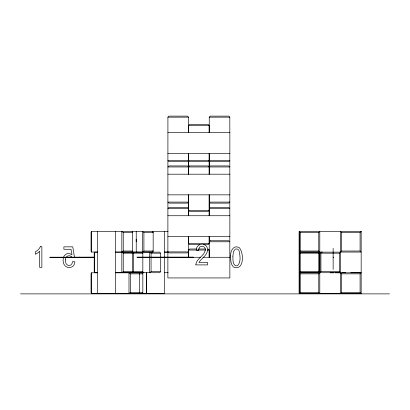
<?xml version="1.0" encoding="UTF-8"?>
<svg xmlns="http://www.w3.org/2000/svg" width="410" height="410" viewBox="0 0 410 410"><rect width="100%" height="100%" fill="white"/><g stroke="black" fill="none" stroke-linecap="round" stroke-linejoin="round"><path stroke-width="0.61" d="M168.074 231.481L91.415 231.481L91.04 232.516L91.04 251.028L91.415 252.058L97.703 252.058M97.641 252.145L94.592 252.145L94.213 253.175L94.213 271.686L94.592 272.722L97.641 272.722M97.703 272.804L91.415 272.804L91.04 273.839L91.04 292.351L91.415 293.381L164.436 293.422L164.436 231.44M132.123 252.058L132.502 251.028L132.502 232.516L132.123 231.481M132.123 272.722L132.502 271.686L132.502 253.175L132.123 252.145M142.454 272.722L142.834 271.686L142.834 253.175L142.454 252.145M135.551 252.058L152.786 252.058L153.166 251.028L153.166 232.516L152.786 231.481L152.786 232.69M142.454 293.381L142.834 292.351L142.834 273.839L142.454 272.804L115.574 272.804M115.574 252.145L159.941 252.145L160.32 253.175L160.32 271.686L159.941 272.722L115.574 272.722M94.725 257.413L49.969 257.275L94.725 257.142M50.04 257.413L50.04 257.142M136.858 257.142L193.038 257.142L193.038 257.413L137.499 257.413M193.038 257.413L193.038 257.142M202.919 257.275L229.861 257.275L229.861 277.939L167.874 277.939L167.915 117.157L168.951 116.122L187.462 116.122L188.498 117.157L188.498 132.65M188.579 132.65L188.579 125.419L189.61 124.389L208.126 124.389L209.156 125.419L209.156 132.65M209.238 132.65L209.238 117.157L210.274 116.122L228.785 116.122L229.82 117.157L229.82 132.65M209.156 153.314L209.156 160.546L208.126 161.576L189.61 161.576L188.579 160.546L188.579 153.314M209.238 166.962L210.274 165.927L228.785 165.927L229.82 166.962L209.238 166.962L209.238 174.194M209.238 208.505L210.274 207.47L228.785 207.47L229.82 208.505L209.238 208.505L209.238 215.737M188.579 257.275L188.579 250.044L189.61 249.013L196.636 249.013M209.156 236.396L209.156 243.627L208.126 244.662L203.657 244.662M299.223 252.058L300.253 251.028L318.765 251.028L319.8 252.058L299.223 252.058L299.223 231.481L300.253 232.516L318.765 232.516L319.8 231.481L319.8 252.058M299.223 272.722L300.253 271.686L318.765 271.686L319.8 272.722L299.223 272.722L299.223 252.145L319.8 252.145L319.8 272.722M318.765 271.686L318.765 253.175L319.8 252.145M299.223 272.804L300.253 273.839L300.253 292.351L299.223 293.381L299.223 272.804L319.8 272.804L319.8 293.381L318.765 292.351L318.765 273.839L319.8 272.804M319.882 272.722L320.917 271.686L339.429 271.686L340.459 272.722L319.882 272.722L319.882 252.145L340.459 252.145L340.459 272.722M339.429 271.686L339.429 253.175L340.459 252.145M340.541 252.058L341.576 251.028L360.088 251.028L361.123 252.058L340.541 252.058L340.541 231.481L341.576 232.516L360.088 232.516L361.123 231.481M361.123 293.381L360.088 292.351L341.576 292.351L340.541 293.381L340.541 272.804L361.123 272.804L360.088 273.839L341.576 273.839L340.541 272.804M132.502 251.028L123.246 251.028L121.837 252.058L121.837 231.481L123.246 232.516L132.502 232.516M153.166 251.028L143.91 251.028L142.495 252.058L142.495 231.481L143.91 232.516L153.166 232.516M132.502 271.686L123.246 271.686L121.837 272.722L121.837 252.145L123.246 253.175L132.502 253.175M132.169 272.722L133.578 271.686L142.834 271.686M160.32 271.686L151.064 271.686L149.655 272.722L149.655 252.145L151.064 253.175L160.32 253.175M142.834 292.351L130.406 292.351L128.991 293.381L128.991 272.804L130.406 273.839L142.834 273.839M167.915 117.157L188.498 117.157M209.238 117.157L229.82 117.157M188.579 125.419L209.156 125.419M167.874 132.65L229.861 132.65L229.861 153.314L167.874 153.314M188.579 160.546L209.156 160.546M188.498 166.962L167.915 166.962L168.951 165.927L187.462 165.927L188.498 166.962L188.498 174.194M167.874 174.194L229.861 174.194L229.861 194.852L167.874 194.852M188.498 208.505L167.915 208.505L168.951 207.47L187.462 207.47L188.498 208.505L188.498 215.737M167.874 215.737L229.861 215.737L229.861 236.396L167.874 236.396M188.579 236.396L188.579 243.627L209.156 243.627M199.824 244.662L189.61 244.662L188.579 243.627M198.548 249.013L205.569 249.013M188.579 250.044L205.528 250.044M207.342 250.044L209.156 250.044L209.156 257.275M115.574 252.058L134.905 252.058M164.415 252.058L168.074 252.058M321.168 252.058L322.455 252.058M164.415 252.145L168.172 252.145M132.169 252.145L133.578 253.175L142.834 253.175M299.223 252.145L300.253 253.175L318.765 253.175M319.882 252.145L320.917 253.175L339.429 253.175M49.969 257.275L94.797 257.275M137.427 257.275L200.464 257.275M164.389 272.722L168.172 272.722M341.827 272.722L345.686 272.722M350.832 272.722L361.123 272.722M142.665 272.804L143.951 272.804M330.173 272.804L334.032 272.804M335.313 272.804L340.459 272.804M300.253 273.839L318.765 273.839M300.253 292.351L318.765 292.351M20.5 293.878L389.5 293.878M208.126 249.013L209.156 250.044M360.088 232.516L360.088 251.028M360.088 273.839L360.088 292.351M341.576 232.516L341.576 251.028M341.576 273.839L341.576 292.351M333.14 248.363L333.14 269.447M320.917 253.175L320.917 271.686M318.765 232.516L318.765 251.028M300.253 232.516L300.253 251.028M300.253 253.175L300.253 271.686M229.82 153.314L229.82 174.194M229.82 194.852L229.82 215.737M229.82 236.396L229.82 257.275M209.238 153.314L209.238 166.445M209.238 194.852L209.238 207.988M209.238 236.396L209.238 257.275M209.156 161.063L209.156 174.194M209.156 194.852L209.156 215.737M188.579 161.063L188.579 174.194M188.579 194.852L188.579 215.737M188.498 153.314L188.498 166.445M188.498 194.852L188.498 207.988M188.498 236.396L188.498 257.275M152.786 250.848L152.786 252.058M151.064 253.175L151.064 271.686M146.544 272.337L146.544 293.422M146.524 272.804L146.524 293.381M143.91 232.516L143.91 251.028M139.282 274.013L139.282 272.804L139.661 273.839L139.661 292.351L139.282 293.381L139.282 292.171M136.233 231.481L136.233 252.058M136.192 239.199L136.192 241.772M133.578 253.175L133.578 271.686M130.406 273.839L130.406 292.351M123.246 232.516L123.246 251.028M123.246 253.175L123.246 271.686M115.553 231.44L115.553 293.422M97.657 231.44L97.657 293.422M94.592 252.145L94.592 272.722M91.415 231.481L91.415 252.058M91.415 272.804L91.415 293.381M232.9 256.163C233.07 259.217 232.383 263.21 235.038 265.413A3.126 2.67 90 0 0 236.047 265.808L236.78 265.808A3.136 2.68 90 0 0 237.785 265.413C241.193 261.662 240.04 255.486 239.081 250.935A3.941 3.367 -90 0 0 238.338 249.767L238.066 249.511A3.07 2.624 90 0 0 237.144 249.029L236.068 248.962A3.198 2.732 90 0 0 235.043 249.352L233.459 251.663L232.9 256.163M195.888 264.455L195.877 264.906L207.562 264.906L207.562 262.472L198.891 262.472C201.715 257.864 208.808 254.548 207.332 248.193A5.212 4.459 -90 0 0 206.707 246.697A5.868 5.022 90 0 0 205.666 245.436C202.068 242.259 195.903 245.298 196.287 250.146L198.517 250.418L199.25 247.66A3.557 3.044 -90 0 1 200.264 246.702L201.981 246.277L203.616 246.682A3.536 3.024 90 0 1 204.385 247.312L204.79 247.855A3.27 2.803 -90 0 1 205.179 248.788L205.251 249.126A3.792 3.249 -90 0 1 205.292 250.213C204.293 255.712 197.743 257.9 196.134 263.148A4.464 3.823 -90 0 0 195.888 264.455M230.686 255.927C230.686 259.556 230.512 263.866 233.208 266.7A5.064 4.325 90 0 0 234.253 267.443C244.263 270.169 243.755 253.165 239.609 248.045A5.084 4.346 -90 0 0 238.564 247.307C233.331 244.908 230.179 251.581 230.686 255.927M65.39 259.909L65.8 262.938A4.484 3.88 90 0 0 66.466 264.101L67.363 264.942A3.89 3.367 -90 0 0 68.388 265.393L70.084 265.342A3.593 3.111 -90 0 0 70.909 264.927L72.006 263.63L72.59 261.58L74.897 261.805L74.343 264.153A5.796 5.017 -90 0 1 73.498 265.577L73.134 265.987A5.914 5.12 90 0 1 71.847 266.946C69.157 268.355 65.492 267.31 64.124 264.537A7.206 6.237 90 0 1 63.396 262.825L63.043 260.212L63.442 257.536A6.109 5.289 90 0 1 64.273 255.881L65.503 254.574A5.955 5.156 -90 0 1 66.948 253.785L67.476 253.641A7.001 6.063 -90 0 1 69.044 253.544A6.278 5.438 -90 0 1 69.905 253.703L71.981 254.82L71.017 249.27L63.883 249.27L63.883 246.846L72.775 246.846L74.502 257.449L72.442 257.762L71.104 256.317L69.705 255.794A5.443 4.715 -90 0 0 68.373 255.84L67.645 256.076A3.936 3.408 90 0 0 66.702 256.721A4.085 3.536 -90 0 0 66.179 257.342A3.982 3.449 -90 0 0 65.784 258.085L65.39 259.909M40.457 246.63L39.165 248.685A14.309 12.228 -90 0 1 37.059 250.71L35.357 251.817L35.357 254.267L36.434 253.718A21.525 18.389 -90 0 0 38.243 252.519L39.688 251.207L39.688 267.366L41.856 267.366L41.856 246.63L40.457 246.63M79.227 257.142L79.227 257.413L79.227 257.142M188.498 160.546L187.462 161.576L168.951 161.576L167.915 160.546L188.498 160.546M189.61 165.927L188.579 166.962L209.156 166.962L208.126 165.927L189.61 165.927M229.82 160.546L228.785 161.576L210.274 161.576L209.238 160.546L229.82 160.546M188.498 202.089L187.462 203.119L168.951 203.119L167.915 202.089L188.498 202.089M209.156 210.35L208.126 211.386L189.61 211.386L188.579 210.35L209.156 210.35M229.82 202.089L228.785 203.119L210.274 203.119L209.238 202.089L229.82 202.089M188.498 251.894L187.462 252.924L168.951 252.924L167.915 251.894L188.498 251.894M210.274 240.747L209.238 241.782L229.82 241.782L228.785 240.747L210.274 240.747M333.166 257.142L333.166 257.413L333.166 257.142M361.164 231.44L299.177 231.44L299.177 293.422L361.164 293.422L361.164 231.44"/></g></svg>
